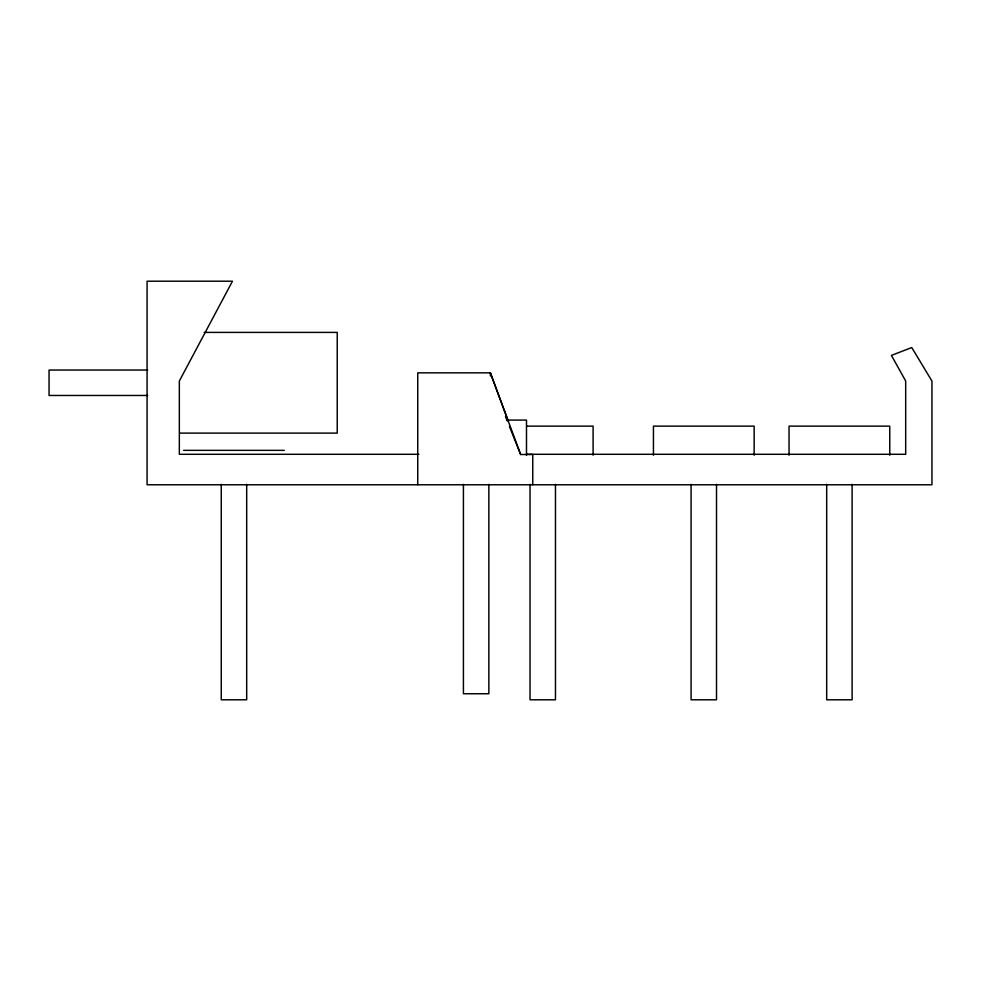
<?xml version="1.0" encoding="UTF-8"?>
<svg xmlns="http://www.w3.org/2000/svg" width="981" height="981" viewBox="0 0 981 981"><rect width="100%" height="100%" fill="white"/><g stroke="black" fill="none" stroke-linecap="round" stroke-linejoin="round"><path stroke-width="1.47" d="M204.195 332.4L337.231 332.4L337.231 433.112L179.719 433.112M147.702 370.045L49.05 370.045L49.05 395.466L147.702 395.466M532.757 484.773L532.757 454.497L520.653 454.497L490.377 372.841L417.734 372.841L417.734 484.773M507.275 420.089L526.49 420.089L526.49 455.307M526.674 426.134L593.1 426.134L593.1 455.233M183.619 450.353L284.318 450.353M418.875 454.289L179.339 454.289L179.339 381.033L232.46 281.204L147.076 281.204L147.076 484.773L931.95 484.773L931.95 381.033L911.754 347.556L891.41 355.392L905.684 381.033L905.684 454.289L526.429 454.289M505.522 416.692L507.202 420.898M509.446 426.49L520.653 454.497M490.377 372.952L507.913 420.162M889.755 455.233L889.755 426.134L789.043 426.134L789.043 455.233M852.109 484.32L852.109 699.796L826.689 699.796L826.689 484.32M754.144 455.233L754.144 426.134L653.444 426.134L653.444 455.233M716.51 484.32L716.51 699.796L691.078 699.796L691.078 484.32M555.467 484.32L555.467 699.796L530.034 699.796L530.034 484.32M490.377 372.841L490.377 375.919M488.857 484.381L488.857 693.739L463.424 693.739L463.424 484.381M246.685 484.32L246.685 699.796L221.252 699.796L221.252 484.32"/></g></svg>
